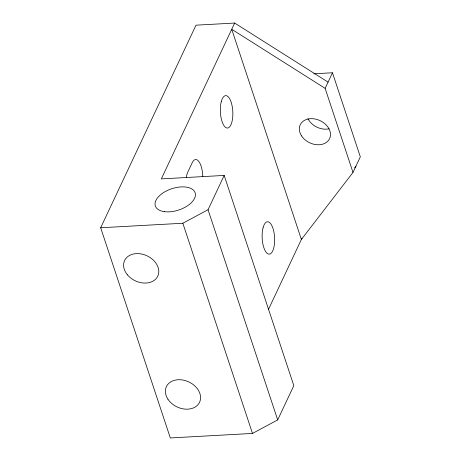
<?xml version="1.0" encoding="UTF-8"?>
<svg xmlns="http://www.w3.org/2000/svg" width="461" height="461" viewBox="0 0 461 461"><rect width="100%" height="100%" fill="white"/><g stroke="black" fill="none" stroke-linecap="round" stroke-linejoin="round"><path stroke-width="0.69" d="M234.672 23.05L161.338 178.885L224.179 175.434L293.824 385.621L277.695 419.902L252.49 433.432L170.316 437.95L100.671 227.763L196 25.176L234.672 23.05L328.071 82.121M100.671 227.763L182.844 223.245L208.044 209.715L224.179 175.434M325.138 88.351L231.739 29.285L301.385 239.472L352.993 172.426L325.138 88.351L332.473 72.769L313.82 73.795M268.342 309.683L301.972 238.222M352.993 172.426L360.329 156.844L332.473 72.769M354.618 167.902L355.927 166.196M208.044 209.715L277.695 419.902M182.844 223.245L252.49 433.432M186.302 177.358A16.244 6.218 86.9 0 1 187.817 172.051L192.22 162.698A16.244 6.218 86.9 0 1 198.829 161.465A16.244 6.218 86.9 0 1 202.794 176.707M329.091 128.826A16.244 12.24 25.2 0 1 307.936 118.656M127.432 274.837A18.342 13.818 25.2 0 0 157.581 276.548A18.342 13.818 25.2 0 0 138.548 253.631A18.342 13.818 25.2 0 0 127.432 274.837M167.896 399.157A18.342 13.818 25.2 0 0 198.386 404.199A18.342 13.818 25.2 0 0 182.642 379.997A18.342 13.818 25.2 0 0 167.896 399.157M221.251 101.754A16.244 6.218 86.9 0 0 226.437 127.887A16.244 6.218 86.9 0 0 232.108 105.88A16.244 6.218 86.9 0 0 221.251 101.754M263.041 227.867A16.244 6.218 86.9 0 0 268.227 253.999A16.244 6.218 86.9 0 0 273.897 231.992A16.244 6.218 86.9 0 0 263.041 227.867M301.54 135.886A16.244 12.24 25.2 0 0 328.549 140.351A16.244 12.24 25.2 0 0 314.604 118.921A16.244 12.24 25.2 0 0 301.54 135.886M164.571 211.691A20.958 11.202 -18.3 0 0 195.435 195.118A20.958 11.202 -18.3 0 0 165.718 191.309A20.958 11.202 -18.3 0 0 164.571 211.691"/></g></svg>
